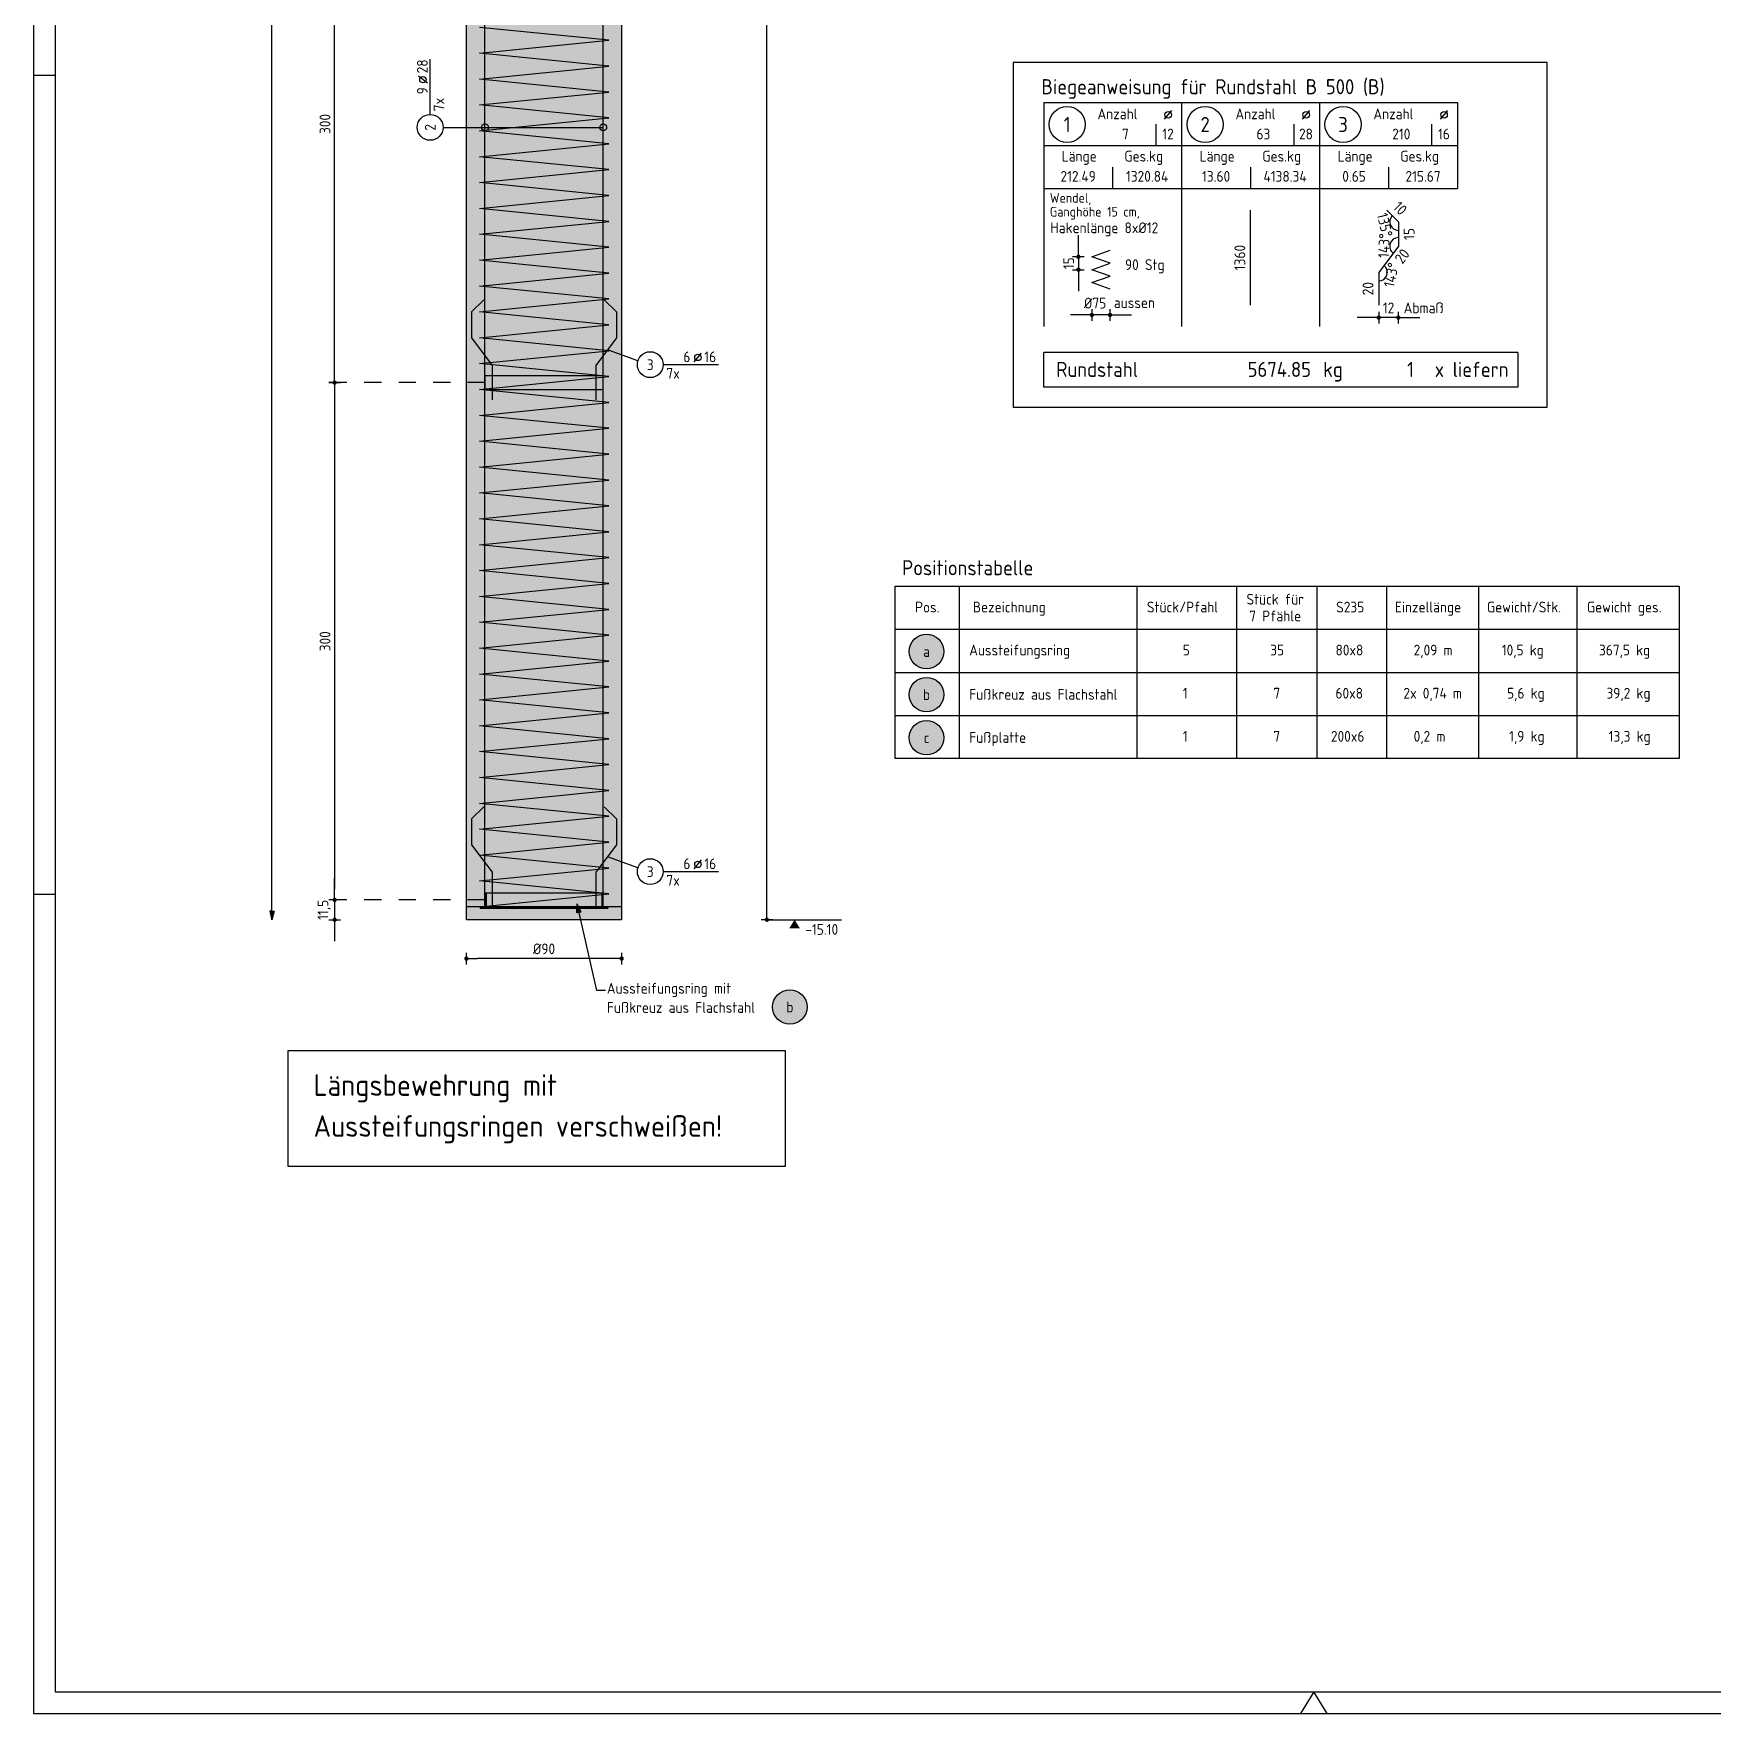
# Model space of a CAD drawing. Extents: x 21 to 40.3, y -0.2 to 20.9.
# Drawn here: x 20.95 to 30.69, y -0.17 to 9.57 of the extents above; entities that cross this region are included whole.
import ezdxf
from ezdxf.enums import TextEntityAlignment as Align

# ---------------------------------------------------------------- set-up
doc = ezdxf.new("R2010")
doc.units = 0
doc.header["$LTSCALE"] = 0.25
doc.linetypes.add('AUSGEZOGEN', pattern=[1000.01, 1000, 0.01])
doc.linetypes.add('DASHDOT2', pattern=[0.5, 0.25, -0.125, 0, -0.125])
for name, color, linetype in [('ACHSEN', 7, 'Continuous'), ('BETON', 7, 'Continuous'), ('grau_hell', 7, 'Continuous'), ('grau_mittel', 7, 'Continuous'), ('HILFE', 7, 'Continuous'), ('koten', 7, 'Continuous'), ('MASSE', 7, 'Continuous'), ('POS', 7, 'Continuous'), ('RAHMEN', 7, 'Continuous'), ('RND', 7, 'Continuous'), ('RND_BILD', 7, 'Continuous'), ('STAHL', 7, 'Continuous'), ('TEXT', 7, 'Continuous')]:
    doc.layers.add(name, color=color, linetype=linetype)
doc.layers.add('NOPLOT', color=7, linetype='Continuous', plot=False)
doc.styles.add('txt', font='isocp.shx')
doc.dimstyles.new('DOT_I', dxfattribs={"dimscale": 0.25, "dimtxt": 0.25, "dimasz": 0.25, "dimexe": 0.1, "dimexo": 0.3, "dimgap": 0.1, "dimtad": 1, "dimdec": 3, "dimzin": 3, "dimtxsty": 'txt', "dimblk": 'DOT', "dimblk1": 'DOT', "dimblk2": 'DOT', "dimsah": 1, "dimcen": 0.1, "dimse1": 1, "dimse2": 1, "dimazin": 0, "dimtfac": 1, "dimtdec": 4, "dimtix": 1, "dimtmove": 2, "dimatfit": 3, "dimfxl": 0, "dimtvp": 1, "dimtolj": 1, "dimtzin": 0, "dimarcsym": 0})

# ---------------------------------------------------------------- blocks, each defined once
blk = doc.blocks.new('DINA1')
at = {"layer": 'RAHMEN'}
for p, q in [((84.1, 0), (84.1, 59.4)), ((0, 0), (84.1, 0))]:
    blk.add_line(p, q, dxfattribs=at)
at = {"layer": 'RAHMEN', "color": 5}
for p, q in [((83.6, 0.5), (83.6, 58.9)), ((2, 0.5), (83.6, 0.5))]:
    blk.add_line(p, q, dxfattribs=at)
at = {"layer": 'RAHMEN', "color": 7, "linetype": 'Continuous'}
for p, q in [((84.1, 30.01), (83.6, 29.7)), ((83.6, 29.7), (84.1, 29.39))]:
    blk.add_line(p, q, dxfattribs=at)
at = {"layer": 'RAHMEN', "color": 7}
for p, q in [((46.1, 0), (46.1, 0.5)), ((65.1, 0.5), (65.1, 0))]:
    blk.add_line(p, q, dxfattribs=at)
blk = doc.blocks.new('DOT')
at = {"layer": 'MASSE', "color": 7, "linetype": 'Continuous'}
for p, q in [((0, 0), (-1, 0)), ((0, 0.54), (0, -0.54))]:
    blk.add_line(p, q, dxfattribs=at)
at = {"layer": 'MASSE', "color": 7, "linetype": 'Continuous', "const_width": 0.2}
blk.add_lwpolyline([(-0.1, 0, 1), (0.1, 0, 1)], format="xyb", close=True, dxfattribs=at)
blk = doc.blocks.new('*D27')
at = {"layer": 'Defpoints', "color": 0, "linetype": 'AUSGEZOGEN', "transparency": 16777216}
for p in [(25.2044, 18.1845), (25.2044, 18.1845), (25.2044, 4.4345)]:
    blk.add_point(p, dxfattribs=at)
at = {"layer": 'MASSE', "color": 0, "linetype": 'AUSGEZOGEN', "lineweight": -2, "transparency": 16777216}
blk.add_line((25.2044, 4.497), (25.2044, 18.122), dxfattribs=at)
at = {"layer": 'MASSE', "color": 0, "linetype": 'AUSGEZOGEN', "lineweight": -2, "transparency": 16777216, "xscale": 0.0625, "yscale": 0.0625, "zscale": 0.0625}
for p, rotation in [((25.2044, 18.1845), 90), ((25.2044, 4.4345), 270)]:
    blk.add_blockref('DOT', p, dxfattribs=dict(at, rotation=rotation))
at = {"layer": 'MASSE', "color": 0, "linetype": 'AUSGEZOGEN', "transparency": 16777216, "insert": (25.1481, 11.3095), "char_height": 0.0625, "attachment_point": 5, "rotation": 90, "style": 'txt'}
blk.add_mtext('\\A1;1375', dxfattribs=at)
blk = doc.blocks.new('OKRD_U')
at = {"color": 0, "linetype": 'ByBlock'}
blk.add_solid([(-0.125, -0.202), (0.125, -0.202), (0, 0)], dxfattribs=at)
at = {"color": 0, "linetype": 'ByBlock', "style": 'txt'}
blk.add_attdef('OKRD', (0.25, -0.35), '', height=0.25, dxfattribs=at)
blk = doc.blocks.new('*D28')
at = {"layer": 'Defpoints', "color": 0, "linetype": 'AUSGEZOGEN', "transparency": 16777216}
for p in [(23.462, 4.2094), (23.462, 4.2094), (24.362, 4.2094)]:
    blk.add_point(p, dxfattribs=at)
at = {"layer": 'MASSE', "color": 0, "linetype": 'AUSGEZOGEN', "lineweight": -2, "transparency": 16777216}
blk.add_line((24.2995, 4.2094), (23.5245, 4.2094), dxfattribs=at)
at = {"layer": 'MASSE', "color": 0, "linetype": 'AUSGEZOGEN', "lineweight": -2, "transparency": 16777216, "xscale": 0.0625, "yscale": 0.0625, "zscale": 0.0625, "rotation": 180}
blk.add_blockref('DOT', (23.462, 4.2094), dxfattribs=at)
at = {"layer": 'MASSE', "color": 0, "linetype": 'AUSGEZOGEN', "lineweight": -2, "transparency": 16777216, "xscale": 0.0625, "yscale": 0.0625, "zscale": 0.0625}
blk.add_blockref('DOT', (24.362, 4.2094), dxfattribs=at)
at = {"layer": 'MASSE', "color": 0, "linetype": 'AUSGEZOGEN', "transparency": 16777216, "insert": (23.912, 4.2657), "char_height": 0.0625, "attachment_point": 5, "style": 'txt'}
blk.add_mtext('\\A1;%%C90', dxfattribs=at)
blk = doc.blocks.new('pos_ausz')
at = {"layer": 'grau_hell', "true_color": 0xfcfcfc}
blk.add_hatch(color=7, dxfattribs=at).paths.add_polyline_path([(-0.4, 0, 1), (0.4, 0, 1)])
at = {"layer": 'POS', "color": 1, "linetype": 'Continuous'}
blk.add_circle((0, 0), 0.4, dxfattribs=at)
at = {"layer": 'POS', "color": 7, "linetype": 'Continuous', "style": 'txt'}
blk.add_attdef('POSNAME', text='', height=0.25, dxfattribs=at).set_placement((0, 0), align=Align.MIDDLE)
blk.add_attdef('POSABM', (0.6, 0.05), '', height=0.25, dxfattribs=at)
blk = doc.blocks.new('Pfeillinie')
at = {"layer": 'TEXT', "linetype": 'Continuous'}
blk.add_hatch(color=7, dxfattribs=at).paths.add_polyline_path([(0, 0), (-0.8, 0.2), (-0.8, 0), (-0.8, -0.2)])
at = {"layer": 'TEXT', "color": 7, "linetype": 'Continuous'}
for p, q in [((-0.8, 0), (-0.8, 0.2)), ((-0.8, 0.2), (0, 0)), ((-0.8, 0), (-0.8, -0.2)), ((-0.8, -0.2), (0, 0))]:
    blk.add_line(p, q, dxfattribs=at)
blk = doc.blocks.new('*D32')
at = {"layer": 'Defpoints', "color": 0, "linetype": 'AUSGEZOGEN', "transparency": 16777216}
for p in [(22.6977, 4.5495), (22.6977, 4.4345), (22.6977, 4.4345)]:
    blk.add_point(p, dxfattribs=at)
at = {"layer": 'MASSE', "color": 0, "linetype": 'AUSGEZOGEN', "lineweight": -2, "transparency": 16777216}
for p, q in [((22.6977, 4.612), (22.6977, 4.6745)), ((22.6977, 4.5495), (22.6977, 4.4345)), ((22.6977, 4.372), (22.6977, 4.3095))]:
    blk.add_line(p, q, dxfattribs=at)
at = {"layer": 'MASSE', "color": 0, "linetype": 'AUSGEZOGEN', "lineweight": -2, "transparency": 16777216, "xscale": 0.0625, "yscale": 0.0625, "zscale": 0.0625}
for p, rotation in [((22.6977, 4.5495), 270), ((22.6977, 4.4345), 90)]:
    blk.add_blockref('DOT', p, dxfattribs=dict(at, rotation=rotation))
at = {"layer": 'MASSE', "color": 0, "linetype": 'AUSGEZOGEN', "transparency": 16777216, "insert": (22.6368, 4.492), "char_height": 0.0625, "attachment_point": 5, "rotation": 90, "style": 'txt'}
blk.add_mtext('\\A1;11,5', dxfattribs=at)
blk = doc.blocks.new('*D33')
at = {"layer": 'Defpoints', "color": 0, "linetype": 'AUSGEZOGEN', "transparency": 16777216}
for p in [(22.6977, 7.5495), (22.6977, 4.5495), (22.6977, 4.5495)]:
    blk.add_point(p, dxfattribs=at)
at = {"layer": 'MASSE', "color": 0, "linetype": 'AUSGEZOGEN', "lineweight": -2, "transparency": 16777216}
blk.add_line((22.6977, 7.487), (22.6977, 4.612), dxfattribs=at)
at = {"layer": 'MASSE', "color": 0, "linetype": 'AUSGEZOGEN', "lineweight": -2, "transparency": 16777216, "xscale": 0.0625, "yscale": 0.0625, "zscale": 0.0625}
for p, rotation in [((22.6977, 7.5495), 90), ((22.6977, 4.5495), 270)]:
    blk.add_blockref('DOT', p, dxfattribs=dict(at, rotation=rotation))
at = {"layer": 'MASSE', "color": 0, "linetype": 'AUSGEZOGEN', "transparency": 16777216, "insert": (22.6415, 6.0495), "char_height": 0.0625, "attachment_point": 5, "rotation": 90, "style": 'txt'}
blk.add_mtext('\\A1;300', dxfattribs=at)
blk = doc.blocks.new('*D34')
at = {"layer": 'Defpoints', "color": 0, "linetype": 'AUSGEZOGEN', "transparency": 16777216}
for p in [(22.6977, 10.5495), (22.6977, 10.5495), (22.6977, 7.5495)]:
    blk.add_point(p, dxfattribs=at)
at = {"layer": 'MASSE', "color": 0, "linetype": 'AUSGEZOGEN', "lineweight": -2, "transparency": 16777216}
blk.add_line((22.6977, 7.612), (22.6977, 10.487), dxfattribs=at)
at = {"layer": 'MASSE', "color": 0, "linetype": 'AUSGEZOGEN', "lineweight": -2, "transparency": 16777216, "xscale": 0.0625, "yscale": 0.0625, "zscale": 0.0625}
for p, rotation in [((22.6977, 10.5495), 90), ((22.6977, 7.5495), 270)]:
    blk.add_blockref('DOT', p, dxfattribs=dict(at, rotation=rotation))
at = {"layer": 'MASSE', "color": 0, "linetype": 'AUSGEZOGEN', "transparency": 16777216, "insert": (22.6415, 9.0495), "char_height": 0.0625, "attachment_point": 5, "rotation": 90, "style": 'txt'}
blk.add_mtext('\\A1;300', dxfattribs=at)
blk = doc.blocks.new('RND_LEI')
at = {"layer": 'RND', "color": 7, "linetype": 'Continuous'}
blk.add_line((1.022, 0.066), (1.19, 0.27), dxfattribs=at)
for centre, radius in [((0, 0), 0.3), ((1.106, 0.168), 0.075)]:
    blk.add_circle(centre, radius, dxfattribs=at)
at = {"layer": 'RND', "color": 7, "linetype": 'Continuous', "style": 'txt'}
blk.add_attdef('POSL', text='', height=0.25, dxfattribs=at).set_placement((0, 0), align=Align.MIDDLE)
blk.add_attdef('ANZ', text='', height=0.25, dxfattribs=at).set_placement((0.931, 0.057), align=Align.RIGHT)
for tag, p in [('DUM', (1.253, 0.057)), ('ABSTD', (1.674, 0.057)), ('POSTXT', (0.374, -0.327))]:
    blk.add_attdef(tag, p, '', height=0.25, dxfattribs=at)
blk = doc.blocks.new('RND_LIS2')
at = {"layer": 'RND', "color": 3, "linetype": 'Continuous'}
for p, q in [((0, 0), (0, -5.2)), ((0, 0), (3.2, 0)), ((3.2, 0), (3.2, -2)), ((2.6, -0.503), (2.6, -1)), ((0, -1), (3.2, -1)), ((1.6, -1.503), (1.6, -2)), ((0, -2), (3.2, -2))]:
    blk.add_line(p, q, dxfattribs=at)
at = {"layer": 'RND', "color": 7, "linetype": 'Continuous'}
blk.add_line((2.805, -0.39), (2.973, -0.186), dxfattribs=at)
at = {"layer": 'RND', "color": 1, "linetype": 'Continuous'}
blk.add_circle((0.545, -0.513), 0.42, dxfattribs=at)
at = {"layer": 'RND', "color": 7, "linetype": 'Continuous'}
blk.add_circle((2.889, -0.288), 0.075, dxfattribs=at)
at = {"layer": 'RND', "color": 7, "linetype": 'Continuous', "style": 'txt'}
for s, p in [('Anzahl', (1.249, -0.391)), ('Länge', (0.42, -1.373)), ('Ges.kg', (1.872, -1.373))]:
    blk.add_text(s, height=0.25, dxfattribs=at).set_placement(p)
at = {"layer": 'RND', "color": 1, "linetype": 'Continuous', "style": 'txt'}
blk.add_attdef('POS1', text='', height=0.35, dxfattribs=at).set_placement((0.545, -0.513), align=Align.MIDDLE)
at = {"layer": 'RND', "color": 7, "linetype": 'Continuous', "style": 'txt'}
for tag, p in [('STK1', (1.897, -0.859)), ('DS1', (2.885, -0.859)), ('LANG1', (0.8, -1.841)), ('GEW', (2.4, -1.841))]:
    blk.add_attdef(tag, text='', height=0.25, dxfattribs=at).set_placement(p, align=Align.CENTER)
blk = doc.blocks.new('RND_SUM')
at = {"layer": 'RND', "color": 5, "linetype": 'Continuous'}
for p, q in [((0, 0), (0, 0.8)), ((11, 0.8), (0, 0.8)), ((11, 0.8), (11, 0)), ((11, 0), (0, 0))]:
    blk.add_line(p, q, dxfattribs=at)
at = {"layer": 'RND', "color": 1, "linetype": 'Continuous', "style": 'txt'}
for s, p in [('Rundstahl', (0.292, 0.235)), ('kg', (6.483, 0.235))]:
    blk.add_text(s, height=0.35, dxfattribs=at).set_placement(p)
blk.add_text('x liefern', height=0.35, dxfattribs=at).set_placement((10.784, 0.235), align=Align.RIGHT)
for tag, p in [('RND-S', (6.203, 0.235)), ('RND-Z', (8.59, 0.235))]:
    blk.add_attdef(tag, text='', height=0.35, dxfattribs=at).set_placement(p, align=Align.RIGHT)
blk = doc.blocks.new('*D46')
at = {"layer": 'Defpoints', "color": 0, "linetype": 'AUSGEZOGEN', "transparency": 16777216}
for p in [(28.8331, 8.5161), (28.8666, 8.4826), (28.8312, 8.4473), (28.8666, 8.4116)]:
    blk.add_point(p, dxfattribs=at)
at = {"layer": 'RND_BILD', "color": 0, "linetype": 'AUSGEZOGEN', "lineweight": -2, "transparency": 16777216}
blk.add_arc((28.8666, 8.4826), 0.05, 135, 270, dxfattribs=at)
at = {"layer": 'RND_BILD', "color": 0, "linetype": 'AUSGEZOGEN', "transparency": 16777216, "insert": (28.7879, 8.4638), "char_height": 0.0625, "attachment_point": 5, "rotation": 283.4686, "style": 'txt'}
blk.add_mtext('\\A1;135°', dxfattribs=at)
blk = doc.blocks.new('*D47')
at = {"layer": 'Defpoints', "color": 0, "linetype": 'AUSGEZOGEN', "transparency": 16777216}
for p in [(28.8666, 8.4116), (28.8296, 8.3742), (28.8666, 8.3406), (28.8097, 8.2648)]:
    blk.add_point(p, dxfattribs=at)
at = {"layer": 'RND_BILD', "color": 0, "linetype": 'AUSGEZOGEN', "lineweight": -2, "transparency": 16777216}
blk.add_arc((28.8666, 8.3406), 0.05, 90, 233.1301, dxfattribs=at)
at = {"layer": 'RND_BILD', "color": 0, "linetype": 'AUSGEZOGEN', "transparency": 16777216, "insert": (28.7837, 8.344), "char_height": 0.0625, "attachment_point": 5, "rotation": 87.60721, "style": 'txt'}
blk.add_mtext('\\A1;143°', dxfattribs=at)
blk = doc.blocks.new('*D48')
at = {"layer": 'Defpoints', "color": 0, "linetype": 'AUSGEZOGEN', "transparency": 16777216}
for p in [(28.7529, 8.189), (28.8097, 8.2648), (28.7529, 8.0943), (28.7899, 8.1554)]:
    blk.add_point(p, dxfattribs=at)
at = {"layer": 'RND_BILD', "color": 0, "linetype": 'AUSGEZOGEN', "lineweight": -2, "transparency": 16777216}
blk.add_arc((28.7529, 8.189), 0.05, 270, 53.1301, dxfattribs=at)
at = {"layer": 'RND_BILD', "color": 0, "linetype": 'AUSGEZOGEN', "transparency": 16777216, "insert": (28.825, 8.1742), "char_height": 0.0625, "attachment_point": 5, "rotation": 78.39809, "style": 'txt'}
blk.add_mtext('\\A1;143°', dxfattribs=at)
blk = doc.blocks.new('*D49')
at = {"layer": 'Defpoints', "color": 0, "linetype": 'AUSGEZOGEN', "transparency": 16777216}
for p in [(27.0895, 7.9418), (27.0895, 7.9418), (27.1945, 7.9418)]:
    blk.add_point(p, dxfattribs=at)
at = {"layer": 'MASSE', "color": 0, "linetype": 'AUSGEZOGEN', "lineweight": -2, "transparency": 16777216}
for p, q in [((27.027, 7.9418), (26.9645, 7.9418)), ((27.1945, 7.9418), (27.0895, 7.9418)), ((27.257, 7.9418), (27.3195, 7.9418))]:
    blk.add_line(p, q, dxfattribs=at)
at = {"layer": 'MASSE', "color": 0, "linetype": 'AUSGEZOGEN', "lineweight": -2, "transparency": 16777216, "xscale": 0.0625, "yscale": 0.0625, "zscale": 0.0625}
blk.add_blockref('DOT', (27.0895, 7.9418), dxfattribs=at)
at = {"layer": 'MASSE', "color": 0, "linetype": 'AUSGEZOGEN', "lineweight": -2, "transparency": 16777216, "xscale": 0.0625, "yscale": 0.0625, "zscale": 0.0625, "rotation": 180}
blk.add_blockref('DOT', (27.1945, 7.9418), dxfattribs=at)
at = {"layer": 'MASSE', "color": 0, "linetype": 'AUSGEZOGEN', "transparency": 16777216, "insert": (27.1081, 8.0105), "char_height": 0.0625, "attachment_point": 5, "style": 'txt'}
blk.add_mtext('\\A1;%%C75', dxfattribs=at)
blk = doc.blocks.new('*D50')
at = {"layer": 'Defpoints', "color": 0, "linetype": 'AUSGEZOGEN', "transparency": 16777216}
for p in [(27.0113, 8.2792), (27.0113, 8.2042), (27.0113, 8.2042)]:
    blk.add_point(p, dxfattribs=at)
at = {"layer": 'MASSE', "color": 0, "linetype": 'AUSGEZOGEN', "lineweight": -2, "transparency": 16777216}
for p, q in [((27.0113, 8.3417), (27.0113, 8.4042)), ((27.0113, 8.2792), (27.0113, 8.2042)), ((27.0113, 8.1417), (27.0113, 8.0792))]:
    blk.add_line(p, q, dxfattribs=at)
at = {"layer": 'MASSE', "color": 0, "linetype": 'AUSGEZOGEN', "lineweight": -2, "transparency": 16777216, "xscale": 0.0625, "yscale": 0.0625, "zscale": 0.0625}
for p, rotation in [((27.0113, 8.2792), 270), ((27.0113, 8.2042), 90)]:
    blk.add_blockref('DOT', p, dxfattribs=dict(at, rotation=rotation))
at = {"layer": 'MASSE', "color": 0, "linetype": 'AUSGEZOGEN', "transparency": 16777216, "insert": (26.9551, 8.2417), "char_height": 0.0625, "attachment_point": 5, "rotation": 90, "style": 'txt'}
blk.add_mtext('\\A1;15', dxfattribs=at)
blk = doc.blocks.new('*D51')
at = {"layer": 'Defpoints', "color": 0, "linetype": 'AUSGEZOGEN', "transparency": 16777216}
for p in [(28.7529, 7.9266), (28.7529, 7.9266), (28.8666, 7.9266)]:
    blk.add_point(p, dxfattribs=at)
at = {"layer": 'MASSE', "color": 0, "linetype": 'AUSGEZOGEN', "lineweight": -2, "transparency": 16777216}
for p, q in [((28.6904, 7.9266), (28.6279, 7.9266)), ((28.8666, 7.9266), (28.7529, 7.9266)), ((28.9291, 7.9266), (28.9916, 7.9266))]:
    blk.add_line(p, q, dxfattribs=at)
at = {"layer": 'MASSE', "color": 0, "linetype": 'AUSGEZOGEN', "lineweight": -2, "transparency": 16777216, "xscale": 0.0625, "yscale": 0.0625, "zscale": 0.0625}
blk.add_blockref('DOT', (28.7529, 7.9266), dxfattribs=at)
at = {"layer": 'MASSE', "color": 0, "linetype": 'AUSGEZOGEN', "lineweight": -2, "transparency": 16777216, "xscale": 0.0625, "yscale": 0.0625, "zscale": 0.0625, "rotation": 180}
blk.add_blockref('DOT', (28.8666, 7.9266), dxfattribs=at)
at = {"layer": 'MASSE', "color": 0, "linetype": 'AUSGEZOGEN', "transparency": 16777216, "insert": (28.8097, 7.9828), "char_height": 0.0625, "attachment_point": 5, "style": 'txt'}
blk.add_mtext('\\A1;12', dxfattribs=at)

msp = doc.modelspace()

# ---------------------------------------------------------------- hatches: boundary and pattern name
at = {"layer": 'grau_mittel'}
msp.add_hatch(color=61, dxfattribs=at).paths.add_polyline_path([(24.362, 18.1845), (23.462, 18.1845), (23.462, 4.4345), (24.362, 4.4345)])

# ---------------------------------------------------------------- linework, layer by layer
at = {"layer": 'ACHSEN', "color": 102, "linetype": 'DASHDOT2'}
for p, q in [((23.569, 7.5495), (22.6977, 7.5495)), ((23.569, 4.5495), (22.6977, 4.5495))]:
    msp.add_line(p, q, dxfattribs=at)
at = {"layer": 'BETON', "color": 6, "linetype": 'AUSGEZOGEN'}
for p, q in [((23.462, 4.4345), (23.462, 18.1845)), ((24.362, 18.1845), (24.362, 4.4345)), ((24.362, 4.4345), (23.462, 4.4345))]:
    msp.add_line(p, q, dxfattribs=at)
at = {"layer": 'HILFE', "color": 102, "linetype": 'AUSGEZOGEN'}
for p, q in [((26.3198, 6.3691), (26.3198, 5.3691)), ((27.35, 6.3691), (27.35, 5.3691)), ((27.9275, 6.3691), (27.9275, 5.3691)), ((28.3946, 6.3691), (28.3946, 5.3691)), ((28.7979, 6.3691), (28.7979, 5.3691)), ((29.3321, 6.3691), (29.3321, 5.3691)), ((29.902, 6.3691), (29.902, 5.3691)), ((25.9479, 6.1191), (30.4948, 6.1191)), ((25.9479, 5.8691), (30.4948, 5.8691)), ((25.9479, 5.6191), (30.4948, 5.6191)), ((24.2183, 4.0247), (24.1037, 4.5269)), ((25.2044, 4.4345), (25.6379, 4.4345)), ((24.2688, 4.0247), (24.2183, 4.0247))]:
    msp.add_line(p, q, dxfattribs=at)
msp.add_lwpolyline([(25.9479, 6.3691), (30.4948, 6.3691), (30.4948, 5.3691), (25.9479, 5.3691)], close=True, dxfattribs=at)
at = {"layer": 'NOPLOT', "color": 191, "linetype": 'Continuous'}
msp.add_line((24.362, 4.5095), (23.462, 4.5095), dxfattribs=at)
at = {"layer": 'POS', "color": 1, "linetype": 'AUSGEZOGEN'}
for centre in [(26.1301, 5.9901), (26.1301, 5.7401), (26.1301, 5.4901), (25.3376, 3.9286)]:
    msp.add_circle(centre, 0.1, dxfattribs=at)
at = {"layer": 'RND', "color": 7, "linetype": 'AUSGEZOGEN'}
for p, q in [((23.2517, 9.1049), (23.2517, 9.4249)), ((24.6031, 7.6536), (24.9231, 7.6536)), ((24.6031, 4.7136), (24.9231, 4.7136))]:
    msp.add_line(p, q, dxfattribs=at)
at = {"layer": 'RND', "color": 102, "linetype": 'AUSGEZOGEN'}
for p, q in [((23.3267, 9.0299), (24.255, 9.0299)), ((24.4566, 7.6761), (24.2797, 7.7397)), ((24.4566, 4.7361), (24.2797, 4.7997))]:
    msp.add_line(p, q, dxfattribs=at)
at = {"layer": 'RND', "color": 1, "linetype": 'AUSGEZOGEN'}
for p, q in [((27.0895, 8.2792), (27.1945, 8.3167)), ((27.1945, 8.2417), (27.0895, 8.2792)), ((27.0895, 8.2042), (27.1945, 8.2417)), ((27.1945, 8.1667), (27.0895, 8.2042)), ((27.0895, 8.1292), (27.1945, 8.1667)), ((27.1945, 8.0917), (27.0895, 8.1292))]:
    msp.add_line(p, q, dxfattribs=at)
at = {"layer": 'RND', "color": 102, "linetype": 'AUSGEZOGEN'}
msp.add_lwpolyline([(22.3338, 4.4345), (22.3338, 18.1845)], dxfattribs=at)
at = {"layer": 'RND', "color": 1, "linetype": 'AUSGEZOGEN'}
for points in [[(23.569, 4.5095), (23.569, 18.1095)], [(24.255, 4.5095), (24.255, 18.1095)], [(23.537, 4.5095), (24.287, 4.5845), (23.537, 4.6595), (24.287, 4.7345), (23.537, 4.8095), (24.287, 4.8845), (23.537, 4.9595), (24.287, 5.0345), (23.537, 5.1095), (24.287, 5.1845), (23.537, 5.2595), (24.287, 5.3345), (23.537, 5.4095), (24.287, 5.4845), (23.537, 5.5595), (24.287, 5.6345), (23.537, 5.7095), (24.287, 5.7845), (23.537, 5.8595), (24.287, 5.9345), (23.537, 6.0095), (24.287, 6.0845), (23.537, 6.1595), (24.287, 6.2345), (23.537, 6.3095), (24.287, 6.3845), (23.537, 6.4595), (24.287, 6.5345), (23.537, 6.6095), (24.287, 6.6845), (23.537, 6.7595), (24.287, 6.8345), (23.537, 6.9095), (24.287, 6.9845), (23.537, 7.0595), (24.287, 7.1345), (23.537, 7.2095), (24.287, 7.2845), (23.537, 7.3595), (24.287, 7.4345), (23.537, 7.5095), (24.287, 7.5845), (23.537, 7.6595), (24.287, 7.7345), (23.537, 7.8095), (24.287, 7.8845), (23.537, 7.9595), (24.287, 8.0345), (23.537, 8.1095), (24.287, 8.1845), (23.537, 8.2595), (24.287, 8.3345), (23.537, 8.4095), (24.287, 8.4845), (23.537, 8.5595), (24.287, 8.6345), (23.537, 8.7095), (24.287, 8.7845), (23.537, 8.8595), (24.287, 8.9345), (23.537, 9.0095), (24.287, 9.0845), (23.537, 9.1595), (24.287, 9.2345), (23.537, 9.3095), (24.287, 9.3845), (23.537, 9.4595), (24.287, 9.5345), (23.537, 9.6095)], [(23.5627, 8.0302), (23.492, 7.9595), (23.492, 7.8095), (23.612, 7.6495), (23.612, 7.4495)], [(24.2613, 8.0302), (24.332, 7.9595), (24.332, 7.8095), (24.212, 7.6495), (24.212, 7.4495)], [(23.5627, 5.0902), (23.492, 5.0195), (23.492, 4.8695), (23.612, 4.7095), (23.612, 4.5095)], [(24.2613, 5.0902), (24.332, 5.0195), (24.332, 4.8695), (24.212, 4.7095), (24.212, 4.5095)]]:
    msp.add_lwpolyline(points, dxfattribs=at)
at = {"layer": 'RND', "color": 7, "linetype": 'AUSGEZOGEN'}
for centre in [(23.569, 9.0299), (24.255, 9.0299)]:
    msp.add_circle(centre, 0.02, dxfattribs=at)
at = {"layer": 'RND_BILD', "color": 1, "linetype": 'AUSGEZOGEN'}
for points in [[(28.0097, 7.9996), (28.0097, 8.5496)], [(28.7996, 8.5496), (28.8666, 8.4826), (28.8666, 8.3406), (28.7529, 8.189), (28.7529, 7.9996)]]:
    msp.add_lwpolyline(points, dxfattribs=at)
at = {"layer": 'STAHL', "color": 102, "linetype": 'AUSGEZOGEN'}
for p, q in [((23.577, 4.5895), (23.577, 4.5095)), ((24.247, 4.5895), (24.247, 4.5095)), ((23.542, 4.5095), (23.542, 4.5015)), ((23.542, 4.5095), (24.282, 4.5095)), ((23.542, 4.5015), (24.282, 4.5015)), ((24.282, 4.5095), (24.282, 4.5015))]:
    msp.add_line(p, q, dxfattribs=at)
for points in [[(23.569, 7.5095), (24.255, 7.5095), (24.255, 7.5895), (23.569, 7.5895)], [(23.569, 4.5095), (24.255, 4.5095), (24.255, 4.5895), (23.569, 4.5895)]]:
    msp.add_lwpolyline(points, close=True, dxfattribs=at)
at = {"layer": 'TEXT', "color": 1, "linetype": 'AUSGEZOGEN'}
msp.add_lwpolyline([(26.6332, 7.4073), (29.7306, 7.4073), (29.7306, 9.4065), (26.6332, 9.4065)], close=True, dxfattribs=at)
at = {"layer": 'TEXT', "color": 6, "linetype": 'AUSGEZOGEN'}
msp.add_lwpolyline([(22.4253, 3.006), (25.3131, 3.006), (25.3131, 3.6741), (22.4253, 3.6741)], close=True, dxfattribs=at)

# ---------------------------------------------------------------- block references
at = {"layer": 'koten', "color": 7, "linetype": 'AUSGEZOGEN', "xscale": 0.25, "yscale": 0.25, "zscale": 0.25}
msp.add_blockref('OKRD_U', (25.3651, 4.4345), dxfattribs=at).add_auto_attribs({'OKRD': '-15.10'})
at = {"layer": 'POS', "color": 7, "linetype": 'AUSGEZOGEN', "xscale": 0.25, "yscale": 0.25, "zscale": 0.25}
for p, values in [((26.1301, 5.9901), {'POSNAME': 'a'}), ((26.1301, 5.7401), {'POSNAME': 'b'}), ((26.1301, 5.4901), {'POSNAME': 'c'}), ((25.3376, 3.9286), {'POSNAME': 'b'})]:
    msp.add_blockref('pos_ausz', p, dxfattribs=at).add_auto_attribs(values)
at = {"layer": 'RAHMEN', "xscale": 0.25, "yscale": 0.25, "zscale": 0.25, "rotation": 270}
msp.add_blockref('DINA1', (20.9516, 20.8569), dxfattribs=at)
at = {"layer": 'RND', "color": 7, "linetype": 'AUSGEZOGEN', "xscale": 0.25, "yscale": 0.25, "zscale": 0.25, "rotation": 90}
msp.add_blockref('RND_LEI', (23.2517, 9.0299), dxfattribs=at).add_auto_attribs({'POSL': '2', 'DUM': '28', 'ANZ': '9', 'POSTXT': '7x'})
at = {"layer": 'RND', "color": 7, "linetype": 'AUSGEZOGEN', "xscale": 0.25, "yscale": 0.25, "zscale": 0.25}
for p in [(24.5281, 7.6536), (24.5281, 4.7136)]:
    msp.add_blockref('RND_LEI', p, dxfattribs=at).add_auto_attribs({'POSL': '3', 'DUM': '16', 'ANZ': '6', 'POSTXT': '7x'})
at = {"layer": 'RND', "color": 102, "linetype": 'AUSGEZOGEN', "xscale": 0.0625, "yscale": 0.0625, "zscale": 0.0625}
for p, rotation in [((22.3338, 4.4345), 270), ((24.1037, 4.5269), 102.8497834307456)]:
    msp.add_blockref('Pfeillinie', p, dxfattribs=dict(at, rotation=rotation))
at = {"layer": 'RND_BILD', "color": 6, "linetype": 'AUSGEZOGEN', "xscale": 0.25, "yscale": 0.25, "zscale": 0.25}
msp.add_blockref('RND_LIS2', (26.8097, 9.1746), dxfattribs=at).add_auto_attribs({'POS1': '1', 'STK1': '7', 'DS1': '12', 'LANG1': '212.49', 'GEW': '1320.84'})
at = {"layer": 'RND_BILD', "color": 7, "linetype": 'AUSGEZOGEN', "xscale": 0.25, "yscale": 0.25, "zscale": 0.25}
for name, p, values in [('RND_LIS2', (27.6097, 9.1746), {'POS1': '2', 'STK1': '63', 'DS1': '28', 'LANG1': '13.60', 'GEW': '4138.34'}), ('RND_LIS2', (28.4097, 9.1746), {'POS1': '3', 'STK1': '210', 'DS1': '16', 'LANG1': '0.65', 'GEW': '215.67'}), ('RND_SUM', (26.8097, 7.5236), {'RND-S': '5674.85', 'RND-Z': '1'})]:
    msp.add_blockref(name, p, dxfattribs=at).add_auto_attribs(values)

# ---------------------------------------------------------------- texts
at = {"layer": 'RND', "color": 7, "linetype": 'AUSGEZOGEN', "style": 'txt'}
for s, p in [('Wendel, ', (26.8454, 8.5926)), ('Ganghöhe 15 cm,', (26.8454, 8.5124))]:
    msp.add_text(s, height=0.05625, dxfattribs=at).set_placement(p)
at = {"layer": 'RND_BILD', "color": 7, "linetype": 'AUSGEZOGEN', "style": 'txt'}
for s, rotation, p in [('10', 315, (28.8773, 8.5603)), ('15', 90, (28.9291, 8.4116)), ('1360', 90, (27.9472, 8.2746)), ('20', 53.1301, (28.8886, 8.283)), ('20', 90, (28.6904, 8.0943))]:
    msp.add_text(s, height=0.063, rotation=rotation, dxfattribs=at).set_placement(p, align=Align.MIDDLE)
for s, p in [('Hakenlänge 8x%%C12', (26.8487, 8.4162)), ('90 Stg', (27.2813, 8.2022))]:
    msp.add_text(s, height=0.0625, dxfattribs=at).set_placement(p)
at = {"layer": 'TEXT', "color": 1, "linetype": 'AUSGEZOGEN', "style": 'txt'}
for s, p in [('Biegeanweisung für Rundstahl B 500 (B)', (26.7964, 9.2218)), ('Positionstabelle', (25.9884, 6.4322))]:
    msp.add_text(s, height=0.0875, dxfattribs=at).set_placement(p)
at = {"layer": 'TEXT', "color": 7, "linetype": 'AUSGEZOGEN', "style": 'txt'}
for s, p in [('aussen', (27.2169, 7.9819)), ('Abmaß', (28.8975, 7.9517)), ('Pos.', (26.064, 6.2166)), ('Bezeichnung', (26.3988, 6.2166)), ('Stück/Pfahl', (27.4083, 6.2165)), ('Stück für', (27.9858, 6.2622)), ('S235', (28.5056, 6.2165)), ('Einzellänge', (28.8469, 6.2165)), ('Gewicht/Stk.', (29.3805, 6.2165)), ('Gewicht ges.', (29.9602, 6.2165)), ('7 Pfähle', (28.0019, 6.165)), ('Aussteifungsring', (26.3779, 5.9671)), ('5', (27.6166, 5.9671)), ('35', (28.1235, 5.9671)), ('80x8', (28.5021, 5.9671)), ('2,09 m', (28.9554, 5.9671)), ('10,5 kg', (29.4665, 5.9671)), ('367,5 kg', (30.0303, 5.9671)), ('Fußkreuz aus Flachstahl', (26.3778, 5.7105)), ('1', (27.6166, 5.7171)), ('7', (28.1419, 5.7171)), ('60x8', (28.5019, 5.7171)), ('2x 0,74 m', (28.896, 5.7171)), ('5,6 kg', (29.4973, 5.7171)), ('39,2 kg', (30.0734, 5.7171)), ('Fußplatte', (26.3778, 5.4605)), ('1', (27.6166, 5.4671)), ('7', (28.1419, 5.4671)), ('200x6', (28.4757, 5.4671)), ('0,2 m', (28.9554, 5.4671)), ('1,9 kg', (29.5089, 5.4671)), ('13,3 kg', (30.0865, 5.4671)), ('Aussteifungsring mit', (24.2764, 4.0059)), ('Fußkreuz aus Flachstahl', (24.2764, 3.8944))]:
    msp.add_text(s, height=0.0625, dxfattribs=at).set_placement(p)
at = {"layer": 'TEXT', "color": 6, "linetype": 'AUSGEZOGEN', "style": 'txt'}
for s, p in [('Längsbewehrung mit ', (22.5758, 3.4133)), ('Aussteifungsringen verschweißen!', (22.5758, 3.1758))]:
    msp.add_text(s, height=0.125, dxfattribs=at).set_placement(p)

# ---------------------------------------------------------------- dimensions: what is measured, and where the dimension line sits
at = {"layer": 'MASSE', "color": 7, "linetype": 'AUSGEZOGEN'}
for base, p1, p2, override, picture, middle in [((25.2044, 18.1845), (25.2044, 4.4345), (25.2044, 18.1845), {"dimscale": 0.25, "dimdec": 0, "dimlfac": 100}, '*D27', (25.1481, 11.3095)), ((22.6977, 10.5495), (22.6977, 7.5495), (22.6977, 10.5495), {"dimdec": 0, "dimlfac": 100}, '*D34', (22.6415, 9.0495)), ((22.6977, 4.5495), (22.6977, 7.5495), (22.6977, 4.5495), {"dimdec": 0, "dimlfac": 100}, '*D33', (22.6415, 6.0495)), ((22.6977, 4.4345), (22.6977, 4.5495), (22.6977, 4.4345), {"dimdec": 1, "dimlfac": 100}, '*D32', (22.6368, 4.492))]:
    dim = msp.add_linear_dim(base=base, p1=p1, p2=p2, angle=90, dimstyle='DOT_I', override=override, dxfattribs=at)
    dim.commit()
    dim.dimension.update_dxf_attribs({"geometry": picture, "text_midpoint": middle})
dim = msp.add_linear_dim(base=(27.0113, 8.2042), p1=(27.0113, 8.2792), p2=(27.0113, 8.2042), angle=90, text='15', dimstyle='DOT_I', override={"dimdec": 0, "dimlfac": 100}, dxfattribs=at)
dim.commit()
dim.dimension.update_dxf_attribs({"geometry": '*D50', "text_midpoint": (26.9551, 8.2417)})
dim = msp.add_linear_dim(base=(27.0895, 7.9418), p1=(27.1945, 7.9418), p2=(27.0895, 7.9418), text='%%C75', dimstyle='DOT_I', override={"dimdec": 0, "dimlfac": 100}, dxfattribs=at)
dim.commit()
dim.dimension.update_dxf_attribs({"geometry": '*D49', "text_midpoint": (27.1081, 8.0105), "dimtype": 160})
for base, p1, p2, text, override, picture, middle in [((28.7529, 7.9266), (28.8666, 7.9266), (28.7529, 7.9266), '12', {"dimdec": 1, "dimlfac": 100}, '*D51', (28.8097, 7.9828)), ((23.462, 4.2094), (24.362, 4.2094), (23.462, 4.2094), '%%C<>', {"dimscale": 0.25, "dimdec": 0, "dimlfac": 100}, '*D28', (23.912, 4.2657))]:
    dim = msp.add_linear_dim(base=base, p1=p1, p2=p2, text=text, dimstyle='DOT_I', override=override, dxfattribs=at)
    dim.commit()
    dim.dimension.update_dxf_attribs({"geometry": picture, "text_midpoint": middle})
at = {"layer": 'RND_BILD', "color": 7, "linetype": 'AUSGEZOGEN'}
for base, center, p1, p2, picture, middle in [((28.8312, 8.4473), (28.8666, 8.4826), (28.8666, 8.4116), (28.8331, 8.5161), '*D46', (28.7879, 8.4638)), ((28.8296, 8.3742), (28.8666, 8.3406), (28.8097, 8.2648), (28.8666, 8.4116), '*D47', (28.7837, 8.344)), ((28.7899, 8.1554), (28.7529, 8.189), (28.7529, 8.0943), (28.8097, 8.2648), '*D48', (28.825, 8.1742))]:
    dim = msp.add_angular_dim_3p(base=base, center=center, p1=p1, p2=p2, dimstyle='DOT_I', override={"dimdec": 1, "dimrnd": 0.0005, "dimadec": 0}, dxfattribs=at)
    dim.commit()
    dim.dimension.update_dxf_attribs({"geometry": picture, "text_midpoint": middle, "dimtype": 165})

doc.saveas('drawing.dxf')
